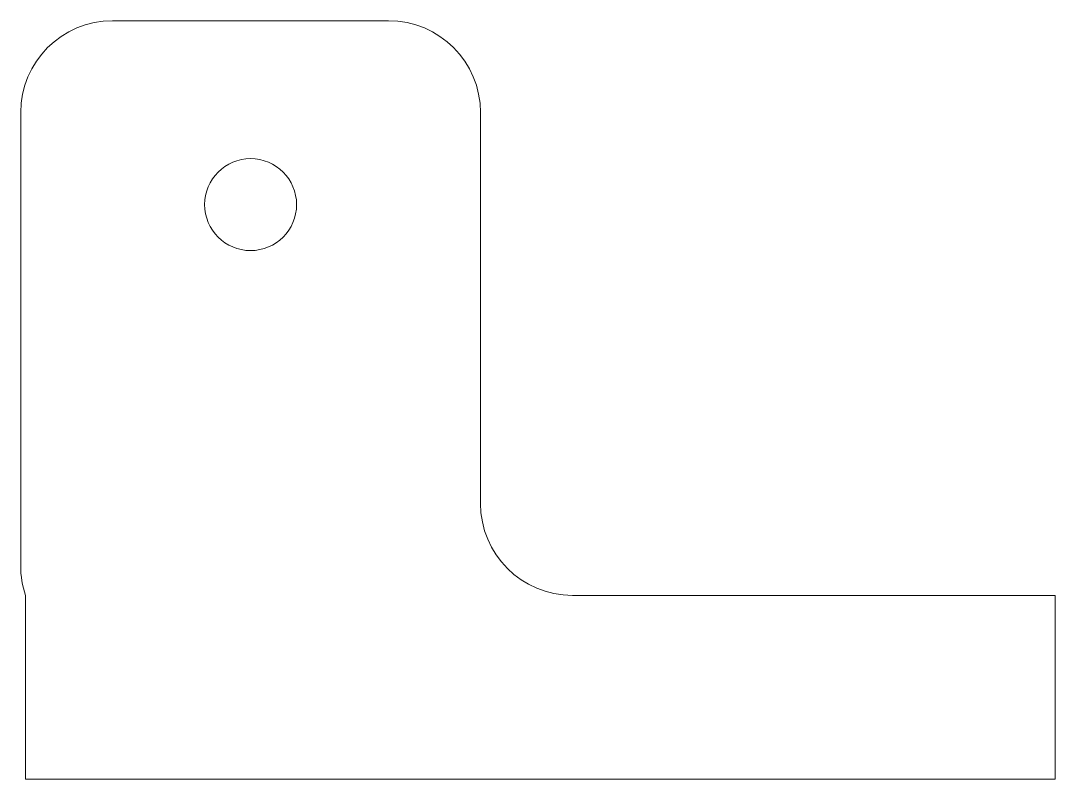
# Model space of a CAD drawing. Header units: millimetres. Extents: x 1.8 to 46.8, y -0.7 to 32.3.
import ezdxf

# ---------------------------------------------------------------- set-up
doc = ezdxf.new("R2010")
doc.units = ezdxf.units.MM

msp = doc.modelspace()

# ---------------------------------------------------------------- linework, layer by layer
at = {"color": 7, "linetype": 'Continuous', "lineweight": 15}
for p, q in [((5.811, 32.348), (17.811, 32.348)), ((1.811, 8.634), (1.811, 28.348)), ((21.811, 28.348), (21.811, 11.348)), ((2.024, -0.652), (2.024, 7.348)), ((25.811, 7.348), (46.811, 7.348)), ((46.811, 7.348), (46.811, -0.652)), ((46.811, -0.652), (2.024, -0.652))]:
    msp.add_line(p, q, dxfattribs=at)
msp.add_circle((11.811, 24.348), 2, dxfattribs=at)
for centre, start, end in [((5.811, 28.348), 90, 180), ((17.811, 28.348), 0, 90), ((25.811, 11.348), 180, 270), ((5.811, 8.634), 180, 198.7551)]:
    msp.add_arc(centre, 4, start, end, dxfattribs=at)

doc.saveas('drawing.dxf')
